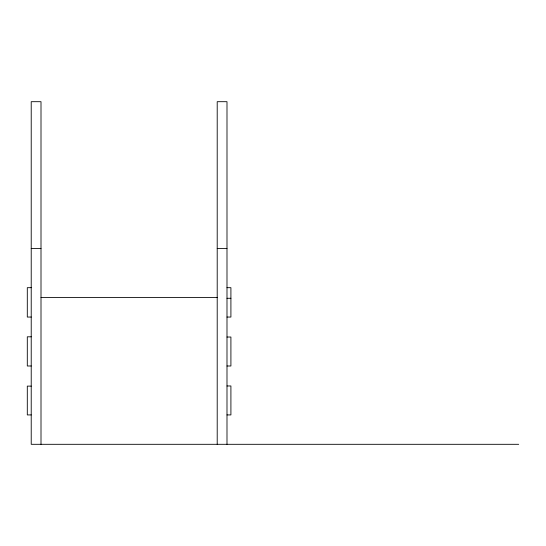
<?xml version="1.0" encoding="UTF-8"?>
<svg xmlns="http://www.w3.org/2000/svg" width="546" height="546" viewBox="0 0 546 546"><rect width="100%" height="100%" fill="white"/><g stroke="black" fill="none" stroke-linecap="round" stroke-linejoin="round"><path stroke-width="0.82" d="M31.218 248.526L41.005 248.526M217.206 248.526L226.993 248.526M31.218 287.681L27.3 287.681L27.3 317.049L31.218 317.049M226.993 287.681L230.91 287.681L230.91 317.049L226.993 317.049M41.005 297.474L217.206 297.474M226.993 298.287L230.91 298.287M31.218 336.807L27.3 336.807L27.3 365.991L31.218 365.991M226.993 337.032L230.91 337.032L230.91 365.991L226.993 365.991M226.993 385.967L230.91 385.967L230.91 414.926L226.993 414.926M31.218 386.118L27.3 386.118L27.3 414.926L31.218 414.926M518.7 444.308L31.218 444.308L31.218 101.692L41.005 101.692L41.005 444.308M226.993 444.308L226.993 101.692L217.206 101.692L217.206 444.308"/></g></svg>
